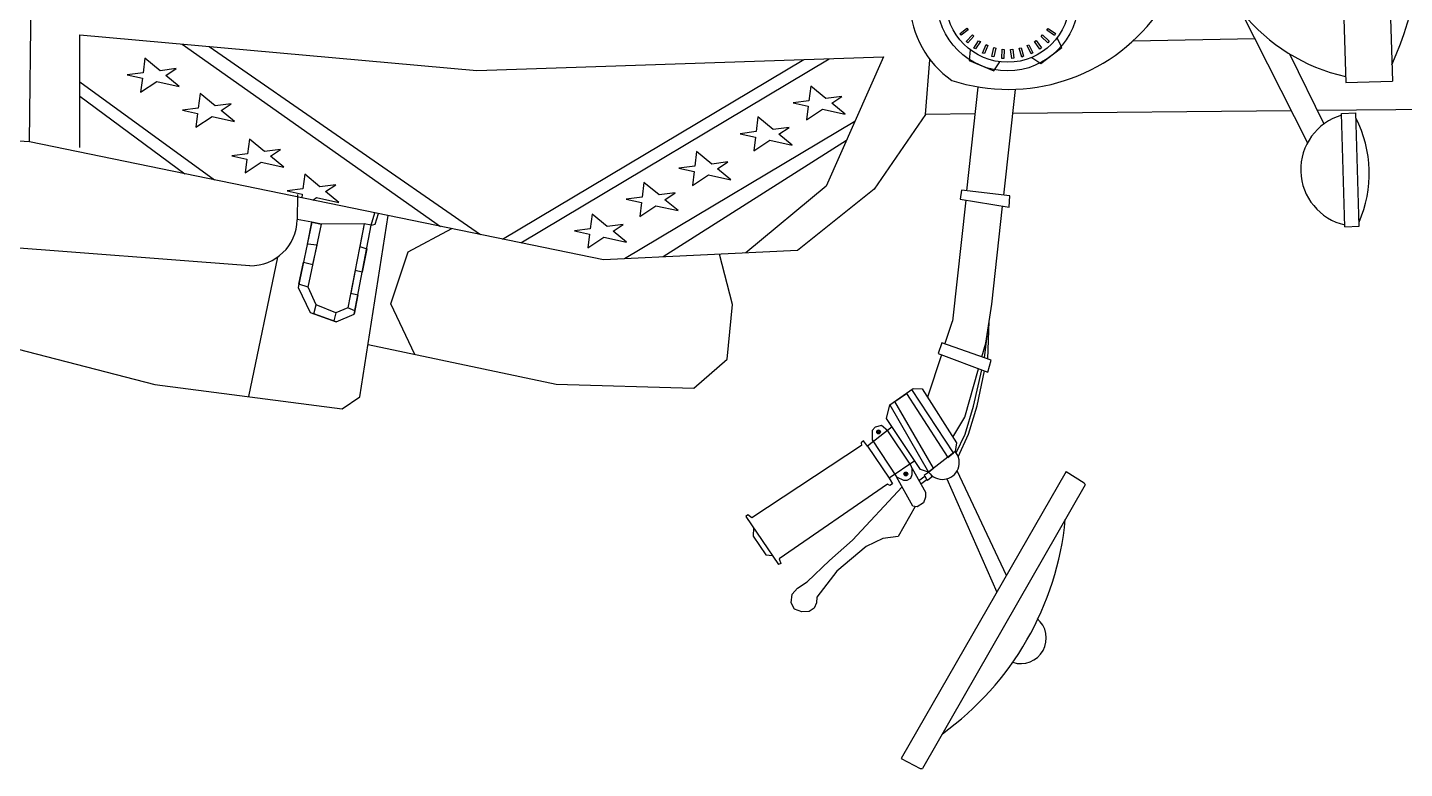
# Model space of a CAD drawing. Header units: millimetres. Extents: x -3208.28 to -3205.6, y 1772.97 to 1773.83.
# Drawn here: x -3207.334 to -3206.65, y 1772.974 to 1773.342 of the extents above; entities that cross this region are included whole.
import ezdxf

# ---------------------------------------------------------------- set-up
doc = ezdxf.new("R2010")
doc.units = ezdxf.units.MM
doc.header["$LTSCALE"] = 10
doc.layers.add('Veículos', color=2, linetype='Continuous')

msp = doc.modelspace()

# ---------------------------------------------------------------- linework, layer by layer
at = {"layer": 'Veículos'}
for p, q in [((-3207.33326, 1773.28533), (-3207.33074, 1773.52009)), ((-3206.68454, 1773.5002), (-3206.67884, 1773.31478)), ((-3206.66136, 1773.50092), (-3206.65566, 1773.31549)), ((-3206.73098, 1773.35031), (-3206.69788, 1773.28477)), ((-3206.87078, 1773.33894), (-3206.86716, 1773.34177)), ((-3206.87008, 1773.33826), (-3206.87078, 1773.33894)), ((-3206.86653, 1773.34094), (-3206.87008, 1773.33826)), ((-3206.86716, 1773.34177), (-3206.86653, 1773.34094)), ((-3206.82744, 1773.34077), (-3206.82684, 1773.34162)), ((-3206.82363, 1773.3382), (-3206.82744, 1773.34077)), ((-3206.82684, 1773.34162), (-3206.8232, 1773.33907)), ((-3206.8232, 1773.33907), (-3206.82363, 1773.3382)), ((-3207.30822, 1773.28253), (-3207.30822, 1773.33845)), ((-3207.30822, 1773.33845), (-3207.11077, 1773.32069)), ((-3207.2573, 1773.33387), (-3207.12887, 1773.24325)), ((-3207.2439, 1773.33266), (-3207.10904, 1773.23916)), ((-3206.86758, 1773.33511), (-3206.86449, 1773.33852)), ((-3206.86677, 1773.33456), (-3206.86758, 1773.33511)), ((-3206.86373, 1773.33781), (-3206.86677, 1773.33456)), ((-3206.86449, 1773.33852), (-3206.86373, 1773.33781)), ((-3206.86376, 1773.3319), (-3206.86146, 1773.33556)), ((-3206.86288, 1773.33149), (-3206.86376, 1773.3319)), ((-3206.86043, 1773.33521), (-3206.86288, 1773.33149)), ((-3206.86146, 1773.33556), (-3206.86043, 1773.33521)), ((-3206.85946, 1773.32938), (-3206.85769, 1773.33362)), ((-3206.85674, 1773.33321), (-3206.85852, 1773.32913)), ((-3206.85769, 1773.33362), (-3206.85674, 1773.33321)), ((-3206.85479, 1773.32763), (-3206.85377, 1773.33211)), ((-3206.85276, 1773.33187), (-3206.85382, 1773.32754)), ((-3206.85377, 1773.33211), (-3206.85276, 1773.33187)), ((-3206.84129, 1773.3318), (-3206.84029, 1773.33208)), ((-3206.83997, 1773.32739), (-3206.84129, 1773.3318)), ((-3206.84029, 1773.33208), (-3206.83908, 1773.3278)), ((-3206.8373, 1773.33311), (-3206.83636, 1773.33356)), ((-3206.83524, 1773.329), (-3206.8373, 1773.33311)), ((-3206.83636, 1773.33356), (-3206.83444, 1773.32955)), ((-3206.83359, 1773.33509), (-3206.83274, 1773.33569)), ((-3206.83086, 1773.33138), (-3206.83359, 1773.33509)), ((-3206.83274, 1773.33569), (-3206.83016, 1773.33206)), ((-3206.83016, 1773.33206), (-3206.83086, 1773.33138)), ((-3206.8305, 1773.32419), (-3206.81997, 1773.33221)), ((-3206.8305, 1773.32419), (-3206.81997, 1773.33221)), ((-3206.83027, 1773.33766), (-3206.82954, 1773.3384)), ((-3206.82695, 1773.33448), (-3206.83027, 1773.33766)), ((-3206.82954, 1773.3384), (-3206.82638, 1773.33527)), ((-3206.82638, 1773.33527), (-3206.82695, 1773.33448)), ((-3206.81997, 1773.33221), (-3206.82239, 1773.33698)), ((-3206.81997, 1773.33221), (-3206.82239, 1773.33698)), ((-3206.78459, 1773.33548), (-3206.72403, 1773.33658)), ((-3207.27591, 1773.32683), (-3207.27681, 1773.31956)), ((-3207.26835, 1773.32064), (-3207.27591, 1773.32683)), ((-3207.11077, 1773.32069), (-3206.90874, 1773.32749)), ((-3207.09802, 1773.23689), (-3206.94828, 1773.32616)), ((-3207.08897, 1773.23503), (-3206.9357, 1773.32659)), ((-3206.90874, 1773.32749), (-3206.93709, 1773.26328)), ((-3206.88778, 1773.29892), (-3206.8856, 1773.32605)), ((-3206.86554, 1773.33106), (-3206.866, 1773.32571)), ((-3206.86554, 1773.33106), (-3206.866, 1773.32571)), ((-3206.866, 1773.32571), (-3206.85379, 1773.3206)), ((-3206.866, 1773.32571), (-3206.85379, 1773.3206)), ((-3206.85852, 1773.32913), (-3206.85946, 1773.32938)), ((-3206.85382, 1773.32754), (-3206.85479, 1773.32763)), ((-3206.85379, 1773.3206), (-3206.85087, 1773.32508)), ((-3206.85379, 1773.3206), (-3206.85087, 1773.32508)), ((-3206.84989, 1773.3267), (-3206.84965, 1773.33129)), ((-3206.84891, 1773.32678), (-3206.84989, 1773.3267)), ((-3206.84965, 1773.33129), (-3206.84862, 1773.33122)), ((-3206.84862, 1773.33122), (-3206.84891, 1773.32678)), ((-3206.84545, 1773.33119), (-3206.84442, 1773.33129)), ((-3206.8449, 1773.32662), (-3206.84545, 1773.33119)), ((-3206.84395, 1773.32687), (-3206.8449, 1773.32662)), ((-3206.84442, 1773.33129), (-3206.84395, 1773.32687)), ((-3206.83908, 1773.3278), (-3206.83997, 1773.32739)), ((-3206.83444, 1773.32955), (-3206.83524, 1773.329)), ((-3206.8349, 1773.32727), (-3206.8305, 1773.32419)), ((-3206.8349, 1773.32727), (-3206.8305, 1773.32419)), ((-3206.70686, 1773.32903), (-3206.68969, 1773.29418)), ((-3207.27681, 1773.31956), (-3207.2847, 1773.31855)), ((-3207.2847, 1773.31855), (-3207.27714, 1773.31688)), ((-3207.2604, 1773.32166), (-3207.26835, 1773.32064)), ((-3207.26549, 1773.31829), (-3207.2604, 1773.32166)), ((-3207.25885, 1773.31285), (-3207.26549, 1773.31829)), ((-3207.30822, 1773.31514), (-3207.24132, 1773.2664)), ((-3207.27714, 1773.31688), (-3207.27798, 1773.31001)), ((-3207.27798, 1773.31001), (-3207.26998, 1773.31531)), ((-3207.26998, 1773.31531), (-3207.25885, 1773.31285)), ((-3206.94484, 1773.31299), (-3206.94573, 1773.30572)), ((-3206.93728, 1773.3068), (-3206.94484, 1773.31299)), ((-3206.86724, 1773.26098), (-3206.86157, 1773.31239)), ((-3206.84883, 1773.2588), (-3206.84305, 1773.31121)), ((-3206.67884, 1773.31478), (-3206.65566, 1773.31549)), ((-3207.30822, 1773.30805), (-3207.25596, 1773.26942)), ((-3207.24842, 1773.30933), (-3207.24932, 1773.30205)), ((-3207.24086, 1773.30313), (-3207.24842, 1773.30933)), ((-3206.94573, 1773.30572), (-3206.95363, 1773.30471)), ((-3206.95363, 1773.30471), (-3206.94606, 1773.30304)), ((-3206.92933, 1773.30782), (-3206.93728, 1773.3068)), ((-3206.93441, 1773.30445), (-3206.92933, 1773.30782)), ((-3206.92778, 1773.29901), (-3206.93441, 1773.30445)), ((-3206.2408, 1773.30498), (-3206.69294, 1773.30078)), ((-3207.24932, 1773.30205), (-3207.25721, 1773.30104)), ((-3207.25721, 1773.30104), (-3207.24965, 1773.29937)), ((-3207.24965, 1773.29937), (-3207.25049, 1773.2925)), ((-3207.25049, 1773.2925), (-3207.24249, 1773.2978)), ((-3207.24249, 1773.2978), (-3207.23136, 1773.29535)), ((-3207.23291, 1773.30415), (-3207.24086, 1773.30313)), ((-3207.238, 1773.30078), (-3207.23291, 1773.30415)), ((-3207.23136, 1773.29535), (-3207.238, 1773.30078)), ((-3206.97106, 1773.29762), (-3206.97196, 1773.29034)), ((-3206.96351, 1773.29142), (-3206.97106, 1773.29762)), ((-3206.94606, 1773.30304), (-3206.94691, 1773.29617)), ((-3206.94691, 1773.29617), (-3206.93891, 1773.30147)), ((-3206.93891, 1773.30147), (-3206.92778, 1773.29901)), ((-3206.88778, 1773.29892), (-3206.91331, 1773.26166)), ((-3206.86303, 1773.29918), (-3206.88778, 1773.29892)), ((-3206.70591, 1773.30066), (-3206.84435, 1773.29937)), ((-3206.68094, 1773.2994), (-3206.6739, 1773.29961)), ((-3206.67925, 1773.24307), (-3206.68094, 1773.2994)), ((-3206.67221, 1773.24329), (-3206.6739, 1773.29961)), ((-3207.33326, 1773.28533), (-3207.5123, 1773.29536)), ((-3206.92292, 1773.29539), (-3207.0374, 1773.22707)), ((-3206.95556, 1773.29244), (-3206.96351, 1773.29142)), ((-3206.96064, 1773.28907), (-3206.95556, 1773.29244)), ((-3207.04783, 1773.22656), (-3207.33326, 1773.28533)), ((-3207.22392, 1773.28665), (-3207.22482, 1773.27937)), ((-3207.21637, 1773.28045), (-3207.22392, 1773.28665)), ((-3206.92711, 1773.2859), (-3207.01814, 1773.22802)), ((-3206.97196, 1773.29034), (-3206.97985, 1773.28933)), ((-3206.97985, 1773.28933), (-3206.97229, 1773.28767)), ((-3206.97229, 1773.28767), (-3206.97313, 1773.28079)), ((-3206.97313, 1773.28079), (-3206.96514, 1773.28609)), ((-3206.96514, 1773.28609), (-3206.954, 1773.28364)), ((-3206.954, 1773.28364), (-3206.96064, 1773.28907)), ((-3207.22482, 1773.27937), (-3207.23271, 1773.27836)), ((-3207.23271, 1773.27836), (-3207.22515, 1773.2767)), ((-3207.20842, 1773.28147), (-3207.21637, 1773.28045)), ((-3207.2135, 1773.2781), (-3207.20842, 1773.28147)), ((-3207.20686, 1773.27267), (-3207.2135, 1773.2781)), ((-3207.00158, 1773.28043), (-3207.00247, 1773.27315)), ((-3206.99402, 1773.27423), (-3207.00158, 1773.28043)), ((-3207.22515, 1773.2767), (-3207.22599, 1773.26982)), ((-3207.22599, 1773.26982), (-3207.218, 1773.27512)), ((-3207.218, 1773.27512), (-3207.20686, 1773.27267)), ((-3207.00247, 1773.27315), (-3207.01037, 1773.27214)), ((-3207.01037, 1773.27214), (-3207.0028, 1773.27048)), ((-3207.0028, 1773.27048), (-3207.00365, 1773.2636)), ((-3206.98607, 1773.27525), (-3206.99402, 1773.27423)), ((-3206.99115, 1773.27188), (-3206.98607, 1773.27525)), ((-3206.98452, 1773.26645), (-3206.99115, 1773.27188)), ((-3207.19643, 1773.26914), (-3207.19733, 1773.26186)), ((-3207.18888, 1773.26295), (-3207.19643, 1773.26914)), ((-3207.18093, 1773.26396), (-3207.18888, 1773.26295)), ((-3207.18601, 1773.26059), (-3207.18093, 1773.26396)), ((-3207.0278, 1773.26505), (-3207.0287, 1773.25778)), ((-3207.02024, 1773.25886), (-3207.0278, 1773.26505)), ((-3207.00365, 1773.2636), (-3206.99565, 1773.2689)), ((-3206.99565, 1773.2689), (-3206.98452, 1773.26645)), ((-3206.93709, 1773.26328), (-3206.97719, 1773.23003)), ((-3207.19733, 1773.26186), (-3207.20522, 1773.26086)), ((-3207.20522, 1773.26086), (-3207.19766, 1773.25919)), ((-3207.19994, 1773.2591), (-3207.20015, 1773.24647)), ((-3207.19766, 1773.25919), (-3207.19787, 1773.25745)), ((-3207.19243, 1773.25633), (-3207.19051, 1773.25761)), ((-3207.19051, 1773.25761), (-3207.17938, 1773.25516)), ((-3207.17938, 1773.25516), (-3207.18601, 1773.26059)), ((-3207.0287, 1773.25778), (-3207.03659, 1773.25677)), ((-3207.03659, 1773.25677), (-3207.02903, 1773.2551)), ((-3207.01229, 1773.25988), (-3207.02024, 1773.25886)), ((-3207.01737, 1773.25651), (-3207.01229, 1773.25988)), ((-3207.01074, 1773.25107), (-3207.01737, 1773.25651)), ((-3206.91331, 1773.26166), (-3206.95134, 1773.2313)), ((-3206.8699, 1773.26129), (-3206.87053, 1773.2568)), ((-3206.87053, 1773.2568), (-3206.84627, 1773.25274)), ((-3206.84579, 1773.25844), (-3206.8699, 1773.26129)), ((-3206.84627, 1773.25274), (-3206.84579, 1773.25844)), ((-3207.16334, 1773.24377), (-3207.16151, 1773.24997)), ((-3207.16132, 1773.24434), (-3207.15977, 1773.24961)), ((-3207.02903, 1773.2551), (-3207.02987, 1773.24822)), ((-3207.02987, 1773.24822), (-3207.02187, 1773.25353)), ((-3207.02187, 1773.25353), (-3207.01074, 1773.25107)), ((-3206.86775, 1773.25634), (-3206.87439, 1773.19607)), ((-3206.85482, 1773.20454), (-3206.84944, 1773.25327)), ((-3207.1928, 1773.2453), (-3207.20015, 1773.24661)), ((-3207.1928, 1773.2453), (-3207.19967, 1773.21284)), ((-3207.19511, 1773.23439), (-3207.1928, 1773.2453)), ((-3207.19476, 1773.21294), (-3207.18801, 1773.24436)), ((-3207.1928, 1773.2453), (-3207.18801, 1773.24436)), ((-3207.18801, 1773.24436), (-3207.1928, 1773.2453)), ((-3207.16686, 1773.24453), (-3207.18801, 1773.24436)), ((-3207.16686, 1773.24453), (-3207.17491, 1773.20279)), ((-3207.17185, 1773.19966), (-3207.16334, 1773.24377)), ((-3207.16686, 1773.24453), (-3207.16904, 1773.23321)), ((-3207.16898, 1773.15854), (-3207.15493, 1773.24861)), ((-3207.16334, 1773.24377), (-3207.16686, 1773.24453)), ((-3207.16334, 1773.24377), (-3207.16686, 1773.24453)), ((-3207.16334, 1773.24377), (-3207.16132, 1773.24434)), ((-3207.05356, 1773.24937), (-3207.05445, 1773.24209)), ((-3207.046, 1773.24318), (-3207.05356, 1773.24937)), ((-3207.03805, 1773.24419), (-3207.046, 1773.24318)), ((-3207.04313, 1773.24082), (-3207.03805, 1773.24419)), ((-3206.67925, 1773.24307), (-3206.67221, 1773.24329)), ((-3207.14498, 1773.23058), (-3207.12334, 1773.24211)), ((-3207.05445, 1773.24209), (-3207.06234, 1773.24109)), ((-3207.06234, 1773.24109), (-3207.05478, 1773.23942)), ((-3207.05478, 1773.23942), (-3207.05562, 1773.23254)), ((-3207.05562, 1773.23254), (-3207.04763, 1773.23784)), ((-3207.04763, 1773.23784), (-3207.0365, 1773.23539)), ((-3207.0365, 1773.23539), (-3207.04313, 1773.24082)), ((-3207.22373, 1773.22368), (-3207.38133, 1773.23572)), ((-3207.19024, 1773.23394), (-3207.19511, 1773.23439)), ((-3207.19231, 1773.22435), (-3207.19024, 1773.23394)), ((-3207.16904, 1773.23321), (-3207.16561, 1773.232)), ((-3207.16561, 1773.232), (-3207.16784, 1773.22047)), ((-3207.15356, 1773.20479), (-3207.14498, 1773.23058)), ((-3206.95134, 1773.2313), (-3207.04783, 1773.22656)), ((-3206.98371, 1773.20433), (-3206.99022, 1773.22939)), ((-3207.2099, 1773.22796), (-3207.22441, 1773.15859)), ((-3207.19932, 1773.21452), (-3207.197, 1773.22544)), ((-3207.197, 1773.22544), (-3207.19231, 1773.22435)), ((-3207.17133, 1773.22136), (-3207.17351, 1773.21003)), ((-3207.16784, 1773.22047), (-3207.17133, 1773.22136)), ((-3207.19967, 1773.21284), (-3207.19365, 1773.20045)), ((-3207.19476, 1773.21294), (-3207.19932, 1773.21452)), ((-3207.19071, 1773.20421), (-3207.19476, 1773.21294)), ((-3207.17351, 1773.21003), (-3207.17002, 1773.20917)), ((-3207.17002, 1773.20917), (-3207.17185, 1773.19966)), ((-3207.19186, 1773.19981), (-3207.19071, 1773.20421)), ((-3207.1809, 1773.20022), (-3207.19071, 1773.20421)), ((-3207.17491, 1773.20279), (-3207.1809, 1773.20022)), ((-3207.17491, 1773.20279), (-3207.1809, 1773.20022)), ((-3207.17153, 1773.20131), (-3207.17491, 1773.20279)), ((-3207.14162, 1773.17959), (-3207.15356, 1773.20479)), ((-3206.98638, 1773.17719), (-3206.98371, 1773.20433)), ((-3206.85773, 1773.1852), (-3206.85482, 1773.20454)), ((-3207.39915, 1773.19781), (-3207.27095, 1773.16462)), ((-3207.19365, 1773.20045), (-3207.18084, 1773.19583)), ((-3207.18084, 1773.19583), (-3207.19186, 1773.19981)), ((-3207.1809, 1773.20022), (-3207.18196, 1773.19624)), ((-3207.18084, 1773.19583), (-3207.17185, 1773.19966)), ((-3206.87811, 1773.18475), (-3206.87439, 1773.19607)), ((-3206.85676, 1773.17728), (-3206.85607, 1773.19617)), ((-3206.85852, 1773.1779), (-3206.85698, 1773.19017)), ((-3207.16493, 1773.18449), (-3207.07139, 1773.16482)), ((-3206.8797, 1773.18531), (-3206.88142, 1773.18)), ((-3206.85506, 1773.17669), (-3206.8797, 1773.18531)), ((-3206.8597, 1773.17831), (-3206.85773, 1773.1852)), ((-3207.00295, 1773.16282), (-3206.98638, 1773.17719)), ((-3206.87985, 1773.17942), (-3206.88678, 1773.15833)), ((-3206.88149, 1773.18004), (-3206.85679, 1773.17076)), ((-3206.85679, 1773.17076), (-3206.85506, 1773.17669)), ((-3206.86826, 1773.14843), (-3206.86137, 1773.17248)), ((-3206.86385, 1773.15388), (-3206.85976, 1773.17187)), ((-3206.86211, 1773.15396), (-3206.85847, 1773.17139)), ((-3207.27095, 1773.16462), (-3207.17787, 1773.15257)), ((-3207.07139, 1773.16482), (-3207.00295, 1773.16282)), ((-3206.90547, 1773.1545), (-3206.89393, 1773.16257)), ((-3206.87381, 1773.13061), (-3206.89453, 1773.16215)), ((-3206.89393, 1773.16257), (-3206.88943, 1773.16252)), ((-3206.88943, 1773.16252), (-3206.8724, 1773.13559)), ((-3207.17787, 1773.15257), (-3207.16898, 1773.15854)), ((-3206.90718, 1773.14775), (-3206.90547, 1773.1545)), ((-3206.90547, 1773.1545), (-3206.88625, 1773.12111)), ((-3206.90301, 1773.15621), (-3206.8973, 1773.16021)), ((-3206.88375, 1773.12301), (-3206.90301, 1773.15621)), ((-3206.8973, 1773.16021), (-3206.87675, 1773.12837)), ((-3206.86813, 1773.1399), (-3206.86385, 1773.15388)), ((-3206.86633, 1773.13985), (-3206.86211, 1773.15396)), ((-3206.89027, 1773.12237), (-3206.90718, 1773.14775)), ((-3206.87415, 1773.13837), (-3206.86826, 1773.14843)), ((-3206.90434, 1773.1435), (-3206.91668, 1773.13398)), ((-3206.91433, 1773.14172), (-3206.91437, 1773.13711)), ((-3206.91433, 1773.14172), (-3206.91437, 1773.13711)), ((-3206.91288, 1773.14336), (-3206.91433, 1773.14172)), ((-3206.90967, 1773.14421), (-3206.91288, 1773.14336)), ((-3206.91189, 1773.14121), (-3206.91189, 1773.14094)), ((-3206.91128, 1773.1412), (-3206.91189, 1773.14121)), ((-3206.91189, 1773.14094), (-3206.91129, 1773.14093)), ((-3206.91129, 1773.14093), (-3206.9113, 1773.14045)), ((-3206.9113, 1773.14045), (-3206.91103, 1773.14045)), ((-3206.91098, 1773.14183), (-3206.91128, 1773.14184)), ((-3206.91128, 1773.14184), (-3206.91128, 1773.1412)), ((-3206.91103, 1773.14091), (-3206.91029, 1773.1409)), ((-3206.91103, 1773.14045), (-3206.91103, 1773.14091)), ((-3206.91098, 1773.1412), (-3206.91098, 1773.14183)), ((-3206.91024, 1773.14119), (-3206.91098, 1773.1412)), ((-3206.91029, 1773.1409), (-3206.91024, 1773.14119)), ((-3206.90652, 1773.14152), (-3206.90967, 1773.14421)), ((-3206.89504, 1773.12459), (-3206.90652, 1773.14152)), ((-3206.91958, 1773.13435), (-3206.97416, 1773.09829)), ((-3206.91855, 1773.13663), (-3206.91984, 1773.13556)), ((-3206.91984, 1773.13556), (-3206.91958, 1773.13435)), ((-3206.91668, 1773.13398), (-3206.91855, 1773.13663)), ((-3206.91668, 1773.13398), (-3206.90588, 1773.11797)), ((-3206.91437, 1773.13711), (-3206.90227, 1773.11872)), ((-3206.8724, 1773.13559), (-3206.87299, 1773.13124)), ((-3206.87255, 1773.13069), (-3206.86813, 1773.1399)), ((-3206.8715, 1773.12873), (-3206.86633, 1773.13985)), ((-3206.89317, 1773.12672), (-3206.90588, 1773.11797)), ((-3206.87299, 1773.13124), (-3206.88625, 1773.12111)), ((-3206.87675, 1773.12837), (-3206.87381, 1773.13061)), ((-3206.81791, 1773.12137), (-3206.89987, 1772.9786)), ((-3206.89818, 1773.12072), (-3206.89837, 1773.12051)), ((-3206.89837, 1773.12051), (-3206.89776, 1773.12009)), ((-3206.89756, 1773.12031), (-3206.89818, 1773.12072)), ((-3206.89776, 1773.12009), (-3206.89812, 1773.11957)), ((-3206.89812, 1773.11957), (-3206.89787, 1773.1194)), ((-3206.89787, 1773.1194), (-3206.89751, 1773.11992)), ((-3206.8973, 1773.12069), (-3206.89756, 1773.12031)), ((-3206.89751, 1773.11992), (-3206.89701, 1773.11958)), ((-3206.89735, 1773.12014), (-3206.89708, 1773.12054)), ((-3206.89686, 1773.1198), (-3206.89735, 1773.12014)), ((-3206.89708, 1773.12054), (-3206.8973, 1773.12069)), ((-3206.89701, 1773.11958), (-3206.89686, 1773.1198)), ((-3206.89506, 1773.11808), (-3206.89448, 1773.11995)), ((-3206.89434, 1773.12282), (-3206.89504, 1773.12459)), ((-3206.89448, 1773.11995), (-3206.89434, 1773.12282)), ((-3206.89434, 1773.12282), (-3206.88779, 1773.11106)), ((-3206.88625, 1773.12111), (-3206.89027, 1773.12237)), ((-3206.88835, 1773.1197), (-3206.88625, 1773.12111)), ((-3206.88809, 1773.11898), (-3206.88835, 1773.1197)), ((-3206.88625, 1773.12111), (-3206.88375, 1773.12301)), ((-3206.84757, 1773.0697), (-3206.872, 1773.12178)), ((-3206.90662, 1773.11514), (-3206.96047, 1773.07801)), ((-3206.92413, 1773.08723), (-3206.89946, 1773.11372)), ((-3206.90559, 1773.11445), (-3206.90662, 1773.11514)), ((-3206.90588, 1773.11797), (-3206.90411, 1773.11525)), ((-3206.90411, 1773.11525), (-3206.90559, 1773.11445)), ((-3206.90227, 1773.11872), (-3206.89875, 1773.11709)), ((-3206.89403, 1773.10408), (-3206.90227, 1773.11872)), ((-3206.89875, 1773.11709), (-3206.89694, 1773.1171)), ((-3206.89694, 1773.1171), (-3206.89506, 1773.11808)), ((-3206.89107, 1773.11694), (-3206.88809, 1773.11898)), ((-3206.88705, 1773.11723), (-3206.89003, 1773.11508)), ((-3206.80839, 1773.11467), (-3206.88928, 1772.97376)), ((-3206.88809, 1773.11898), (-3206.88705, 1773.11723)), ((-3206.88675, 1773.11696), (-3206.88705, 1773.11723)), ((-3206.88422, 1773.11902), (-3206.88675, 1773.11696)), ((-3206.87722, 1773.11771), (-3206.85236, 1773.06136)), ((-3206.88772, 1773.10855), (-3206.88871, 1773.10576)), ((-3206.88779, 1773.11106), (-3206.88772, 1773.10855)), ((-3206.97608, 1773.09982), (-3206.97706, 1773.09898)), ((-3206.97706, 1773.09898), (-3206.96092, 1773.07506)), ((-3206.97416, 1773.09829), (-3206.97608, 1773.09982)), ((-3206.89297, 1773.10392), (-3206.9014, 1773.08908)), ((-3206.89192, 1773.10377), (-3206.89403, 1773.10408)), ((-3206.88871, 1773.10576), (-3206.89192, 1773.10377)), ((-3206.9733, 1773.09341), (-3206.97348, 1773.08926)), ((-3206.97348, 1773.08926), (-3206.96722, 1773.07991)), ((-3206.93555, 1773.07719), (-3206.92413, 1773.08723)), ((-3206.90899, 1773.08798), (-3206.91732, 1773.08403)), ((-3206.9014, 1773.08908), (-3206.90899, 1773.08798)), ((-3206.96722, 1773.07991), (-3206.96392, 1773.07952)), ((-3206.91732, 1773.08403), (-3206.93189, 1773.07186)), ((-3206.95977, 1773.07566), (-3206.96092, 1773.07506)), ((-3206.96047, 1773.07801), (-3206.95977, 1773.07566)), ((-3206.94667, 1773.06646), (-3206.93555, 1773.07719)), ((-3206.93189, 1773.07186), (-3206.94188, 1773.05887)), ((-3206.95147, 1773.06338), (-3206.94667, 1773.06646)), ((-3206.95455, 1773.0561), (-3206.95409, 1773.06041)), ((-3206.95409, 1773.06041), (-3206.95147, 1773.06338)), ((-3206.94188, 1773.05887), (-3206.94204, 1773.05609)), ((-3206.9529, 1773.05286), (-3206.95455, 1773.0561)), ((-3206.94921, 1773.05153), (-3206.9529, 1773.05286)), ((-3206.94556, 1773.05183), (-3206.94921, 1773.05153)), ((-3206.9431, 1773.05346), (-3206.94556, 1773.05183)), ((-3206.94204, 1773.05609), (-3206.9431, 1773.05346))]:
    msp.add_line(p, q, dxfattribs=at)
for points in [[(-3206.81791, 1773.12137), (-3206.80896, 1773.11572), (-3206.80839, 1773.11467)], [(-3206.89987, 1772.9786), (-3206.89047, 1772.97372), (-3206.88928, 1772.97376)]]:
    msp.add_lwpolyline(points, dxfattribs=at)
for centre, radius in [((-3206.84694, 1773.3557), 0.03514), ((-3206.84694, 1773.3557), 0.03087), ((-3206.91112, 1773.14103), 0.000932), ((-3206.89756, 1773.12015), 0.000932)]:
    msp.add_circle(centre, radius, dxfattribs=at)
for centre, radius, start, end in [((-3206.65851, 1773.4082), 0.09276, 106.23775, 257.28273), ((-3206.84649, 1773.40286), 0.0915, 252.02844, 106.34442), ((-3206.83814, 1773.40349), 0.19898, 336.32464, 27.19584), ((-3206.84694, 1773.3557), 0.0486, 130.0141, 235.12382), ((-3206.67306, 1773.27145), 0.02817, 106.20384, 257.24881), ((-3206.7276, 1773.26956), 0.06044, 336.29073, 27.16193), ((-3207.22334, 1773.24686), 0.02319, 269.03381, 359.03381), ((-3206.87933, 1773.1258), 0.00836, 214.10893, 40.65235), ((-3206.96641, 1773.11171), 0.14882, 305.79069, 354.49316), ((-3206.84042, 1773.03853), 0.01268, 251.61613, 50.31782)]:
    msp.add_arc(centre, radius, start, end, dxfattribs=at)

doc.saveas('drawing.dxf')
